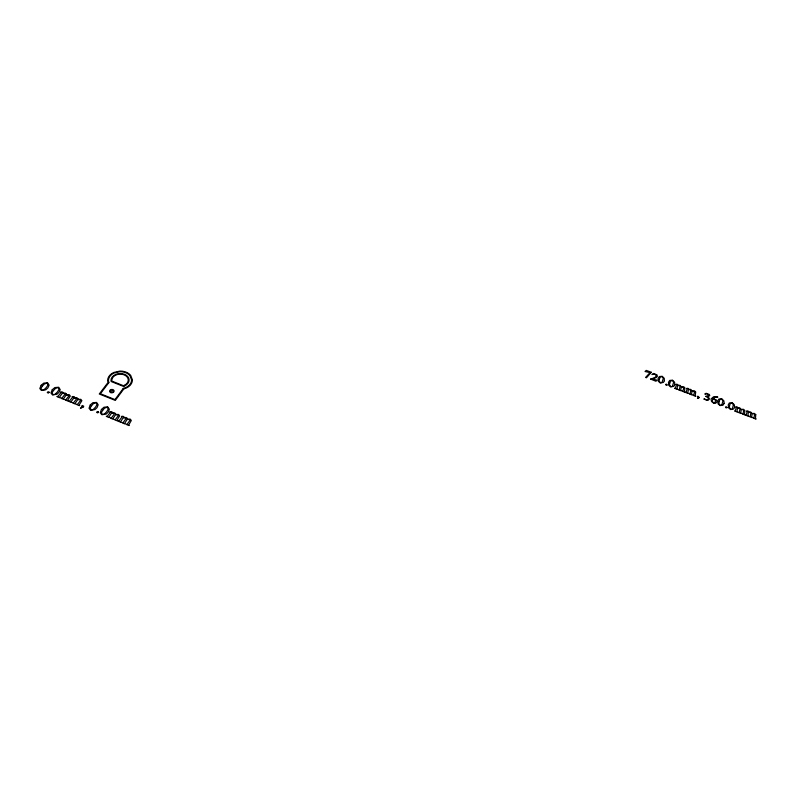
<?xml version="1.0" encoding="UTF-8"?>
<svg xmlns="http://www.w3.org/2000/svg" width="796" height="796" viewBox="0 0 796 796"><rect width="100%" height="100%" fill="white"/><g stroke="black" fill="none" stroke-linecap="round" stroke-linejoin="round"><path stroke-width="1.19" d="M123.29 388.378L114.992 399.572L100.415 393.741L108.843 382.627M123.171 388.428L125.957 387.473A11.572 8.557 -2.6 0 0 131.579 379.871L129.957 375.662A11.572 8.557 -2.6 0 0 119.927 371.682L114.186 372.976A11.572 8.557 -2.6 0 0 108.455 380.518L108.863 382.727M743.753 410.418L742.996 413.811C739.792 413.174 747.524 416.049 744.519 414.408L744.867 410.527L743.534 409.313L741.146 409.343L739.842 407.93L737.504 407.89C738.608 406.448 733.862 406.686 736.27 407.403L735.355 410.985C732.35 410.328 740.011 413.184 736.967 411.572L737.484 408.258L739.136 408.229L739.991 409.084L739.255 412.348C735.902 411.761 743.872 414.716 740.748 412.915L741.215 409.671L742.847 409.632L743.753 410.418M755.762 414.636L755.454 418.537C758.469 420.189 750.718 417.303 753.921 417.94L754.648 414.527L753.732 413.741L752.111 413.791L751.673 417.044C754.807 418.845 746.817 415.89 750.18 416.477L750.877 413.194L750.021 412.338L748.369 412.368L747.882 415.691C750.936 417.313 743.255 414.447 746.27 415.104L747.155 411.512C744.718 410.826 749.534 410.457 748.379 412L750.727 412.03L752.031 413.452L754.419 413.423L755.762 414.636M717.703 397.095L714.947 397.154L712.957 398.547L716.569 400.03L716.937 401.851L715.763 403.184L713.514 403.124L711.515 401.483L711.047 398.945L713.654 396.697L717.703 397.095M127.241 418.407L127.211 419.154L130.285 419.114L131.33 420.497L128.733 424.945C131.609 426.865 123.33 423.462 127.101 424.268L129.957 420.378L129.231 419.482L127.111 419.532L124.713 423.243C127.629 425.363 119.131 421.82 123.111 422.596L125.877 418.855L125.251 417.88L123.111 417.91L120.614 421.711C123.569 423.591 115.35 420.238 118.863 421.044L122.037 416.945C119.33 416 125.838 415.93 123.34 417.502L126.325 417.532L127.241 418.407M694.6 391.851L693.714 395.184C690.51 394.537 698.172 397.403 695.216 395.771L695.714 391.96L694.42 390.776L692.023 390.796L690.769 389.393L688.411 389.353C689.635 387.861 684.779 388.189 687.197 388.876L686.132 392.378C683.127 391.722 690.729 394.557 687.734 392.965L688.381 389.712L690.042 389.692L690.868 390.528L690.003 393.731C686.649 393.134 694.55 396.07 691.475 394.299L692.082 391.125L694.6 391.851M115.579 413.741L115.539 414.477L118.614 414.447L119.649 415.82L117.012 420.248C119.878 422.159 111.619 418.766 115.39 419.572L118.286 415.691L117.559 414.806L115.44 414.855L113.002 418.547C115.908 420.656 107.43 417.124 111.41 417.91L114.206 414.179L113.589 413.214L111.44 413.243L108.913 417.024C111.858 418.895 103.659 415.542 107.171 416.348L110.375 412.268C107.679 411.333 114.186 411.273 111.669 412.825L114.664 412.865L115.579 413.741M683.824 387.781L682.898 391.095C679.694 390.448 687.346 393.314 684.411 391.682L684.938 387.891L683.655 386.707L681.247 386.727L680.003 385.334L677.645 385.294C678.888 383.791 674.023 384.13 676.431 384.806L675.336 388.299C672.341 387.642 679.923 390.478 676.938 388.876L677.605 385.642L679.277 385.632L680.102 386.468L679.207 389.652C675.854 389.045 683.734 391.99 680.68 390.209L681.306 387.055L683.824 387.781M77.849 398.627L77.789 399.353L80.874 399.323L81.879 400.686L79.122 405.045C81.928 406.945 73.739 403.562 77.511 404.368L80.505 400.557L79.809 399.682L77.68 399.721L75.132 403.363C77.988 405.453 69.58 401.93 73.56 402.716L76.456 399.055L75.859 398.1L73.71 398.119L71.073 401.841C73.968 403.701 65.839 400.368 69.342 401.174L72.665 397.164C69.988 396.219 76.525 396.189 73.958 397.711L76.953 397.751L77.849 398.627M729.554 405.552L729.385 407.433L730.748 409.323L732.3 409.045L733.375 404.865L732.081 402.935L730.201 403.711L729.554 405.552M66.287 393.99L66.227 394.716L69.322 394.697L70.307 396.05L67.511 400.388C70.307 402.279 62.148 398.905 65.909 399.711L68.944 395.92L68.247 395.045L66.118 395.085L63.541 398.706C66.376 400.796 57.989 397.274 61.959 398.07L64.894 394.418L64.307 393.473L62.158 393.493L59.481 397.194C62.367 399.045 54.257 395.721 57.75 396.527L61.113 392.527C58.446 391.592 64.993 391.572 62.406 393.085L65.411 393.125L66.287 393.99M82.684 407.005L80.446 408.169L83.481 407.074L83.709 406.159L82.237 405.482L81.6 406.388L82.684 407.005M719.087 401.602L718.907 403.482L720.261 405.353L721.813 405.074L722.917 400.915L721.644 398.995L719.753 399.761L719.087 401.602M705.873 396.318L708.181 398.05L708.341 399.114L707.634 399.95L706.102 399.881L704.211 398.547L703.883 399.254L708.082 400.249L709.495 398.985L708.132 396.537L709.753 395.652L709.415 394.488L706.092 393.274L704.798 394.08L707.246 393.881L708.589 395.582L705.873 396.318M669.754 382.966L669.496 384.806L670.779 386.657L672.361 386.388L673.635 382.309L672.431 380.428L670.491 381.165L669.754 382.966M659.396 379.055L659.128 380.896L660.401 382.727L661.983 382.468L663.297 378.408L662.103 376.528L660.153 377.264L659.396 379.055M98.445 411.98L97.769 412.895L96.585 412.418L97.271 411.512L98.445 411.98M49.143 392.209L48.427 393.095L47.263 392.627L47.979 391.741L49.143 392.209M650.581 379.095L655.934 381.244L657.068 380.18L652.123 378.966L656.193 377.612L657.387 376.389L657.038 374.876L653.506 373.453L651.924 374.548L654.67 374.21L655.844 375.065L656.073 376.339L654.71 377.672L650.581 379.095M651.337 372.289L646.471 377.772L645.586 377.433L650.043 372.608L645.019 371.503L646.262 370.379L651.337 372.289M101.44 409.442L100.246 412.776L101.858 414.746L106.226 414.059L108.246 412.109L109.38 409.293L107.788 406.895L103.978 407.214L101.44 409.442M90.237 404.955L89.013 408.268L90.615 410.229L94.993 409.552L97.032 407.622L98.187 404.806L96.605 402.418L92.794 402.736L90.237 404.955M52.237 389.732L50.924 392.995L52.476 394.935L56.884 394.269L58.984 392.368L60.227 389.602L58.705 387.244L54.864 387.543L52.237 389.732M41.143 385.284L39.8 388.528L41.342 390.458L45.76 389.811L47.879 387.921L49.133 385.165L47.631 382.816L43.78 383.105L41.143 385.284M734.559 407.263L733.733 408.965L730.609 409.572L728.589 407.841L728.231 404.915L729.335 402.955L732.181 402.686L734.35 404.786L734.559 407.263M724.091 403.313L723.246 405.005L720.111 405.602L718.101 403.88L717.773 400.965L718.888 399.015L721.743 398.746L723.902 400.846L724.091 403.313M712.669 398.955L712.35 401.522L713.674 402.856L714.967 402.796L715.594 400.497L714.171 399.035L712.669 398.955M674.71 384.667L673.804 386.319L670.62 386.896L668.67 385.194L668.451 382.339L669.655 380.438L672.53 380.18L674.62 382.239L674.71 384.667M664.352 380.757L663.426 382.408L660.242 382.975L658.302 381.284L658.103 378.438L659.327 376.538L662.212 376.279L664.282 378.339L664.352 380.757M102.784 410.169L101.5 412.318L102.187 414.457L104.346 414.139L106.704 411.661L108.087 409.383L107.52 407.184L104.664 408.069L102.784 410.169M91.58 405.671L90.276 407.811L90.943 409.95L93.102 409.632L95.49 407.164L96.893 404.895L96.346 402.706L93.47 403.582L91.58 405.671M53.561 390.438L52.198 392.547L52.815 394.657L54.994 394.348L57.451 391.921L58.924 389.682L58.426 387.533L55.521 388.388L53.561 390.438M42.457 385.99L41.084 388.09L41.681 390.189L43.86 389.881L46.337 387.473L47.83 385.244L47.352 383.095L44.437 383.941L42.457 385.99M123.877 388.856L115.311 400.418L99.261 394.01L107.977 382.528L107.619 380.538A12.408 9.174 -2.6 0 1 113.768 372.458L119.927 371.075A12.408 9.174 -2.6 0 1 130.663 375.334L132.415 379.851A12.408 9.174 -2.6 0 1 126.385 388L123.877 388.856M698.788 397.602L697.445 398.507L699.395 397.552L697.823 396.159L697.664 396.945L698.788 397.602M727.017 407.622L726.111 407.9L725.464 407.035L726.37 406.766L727.017 407.622M667.098 384.975L666.182 385.244L665.565 384.398L666.481 384.14L667.098 384.975M124.246 385.373L123.37 385.672L111.928 381.125L111.798 380.428A8.239 6.089 -2.6 0 1 124.076 374.826A8.239 6.089 -2.6 0 1 124.246 385.373M124.673 385.901L123.32 386.358L111.161 381.523L110.962 380.448A9.074 6.706 -2.6 0 1 124.484 374.289A9.074 6.706 -2.6 0 1 124.673 385.901M110.803 392.637A2.259 1.682 -3.3 0 0 114.107 390.995A2.259 1.682 -3.3 0 0 110.644 389.732A2.259 1.682 -3.3 0 0 110.803 392.637M111.191 392.07A1.413 1.055 -3.3 0 0 113.261 391.035A1.413 1.055 -3.3 0 0 111.102 390.249A1.413 1.055 -3.3 0 0 111.191 392.07"/></g></svg>
